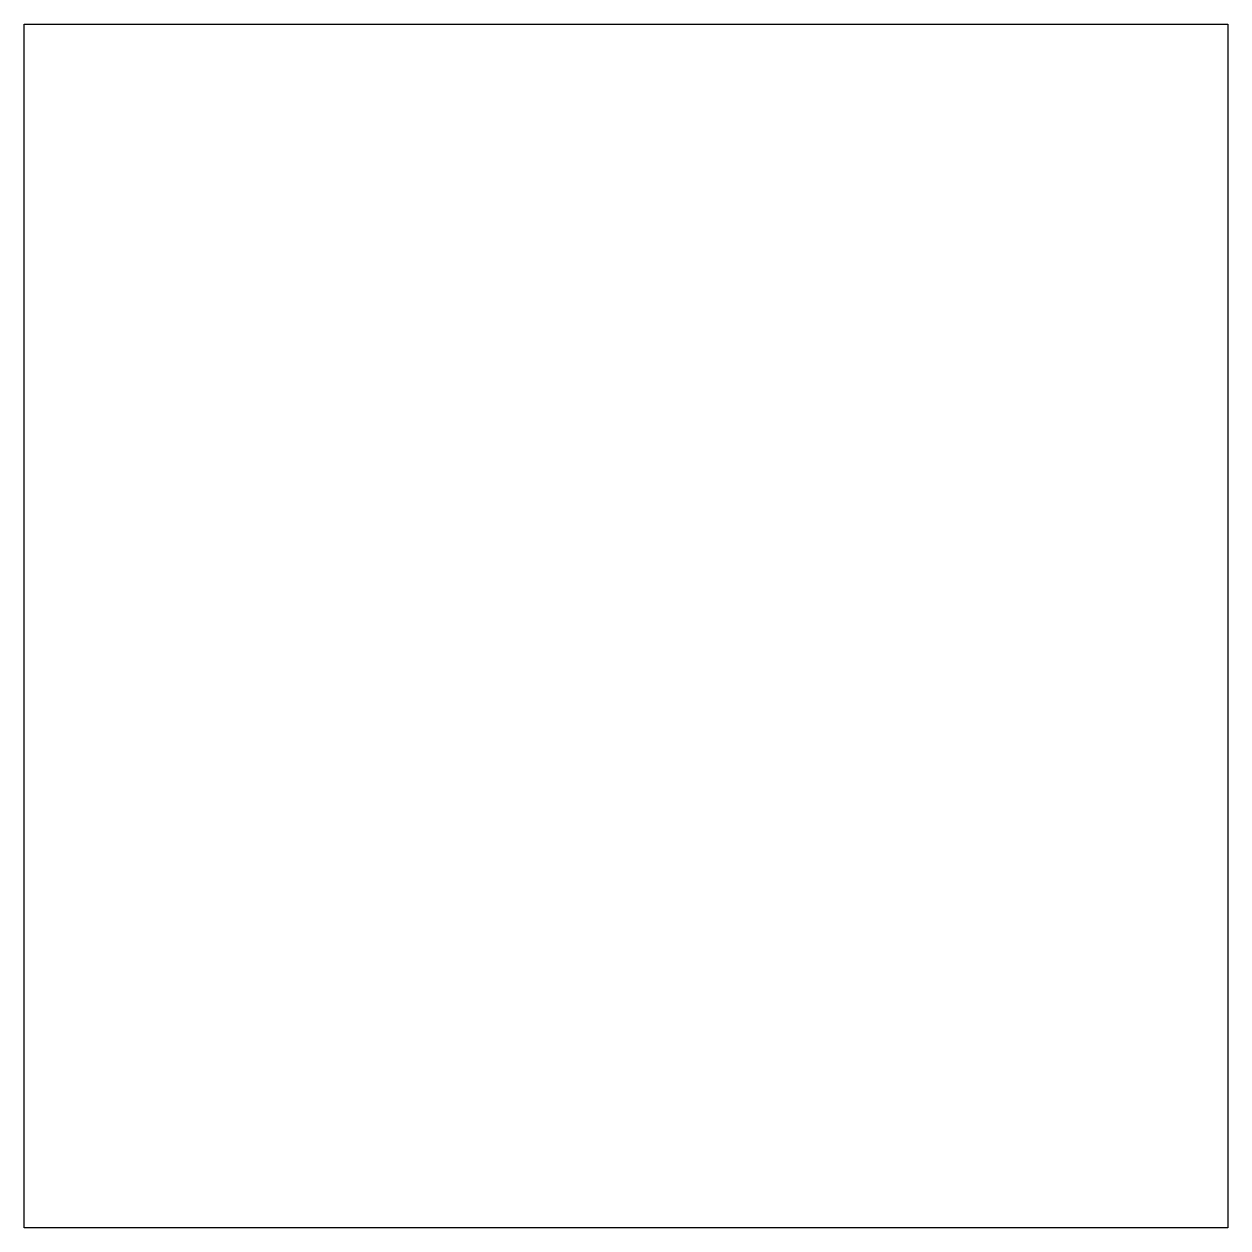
# Model space of a CAD drawing. Extents: x 98.52 to 103.52, y 32.75 to 37.75.
import ezdxf

# ---------------------------------------------------------------- set-up
doc = ezdxf.new("R2010")
doc.units = 0
doc.header["$MEASUREMENT"] = 0
doc.layers.add('11', color=1, linetype='CONTINUOUS')

msp = doc.modelspace()

# ---------------------------------------------------------------- linework, layer by layer
at = {"layer": '11'}
for p, q in [((98.5183, 32.7527), (98.5183, 37.7527)), ((98.5183, 37.7527), (103.5183, 37.7527)), ((103.5183, 37.7527), (103.5183, 32.7527)), ((103.5183, 32.7527), (98.5183, 32.7527))]:
    msp.add_line(p, q, dxfattribs=at)

doc.saveas('drawing.dxf')
